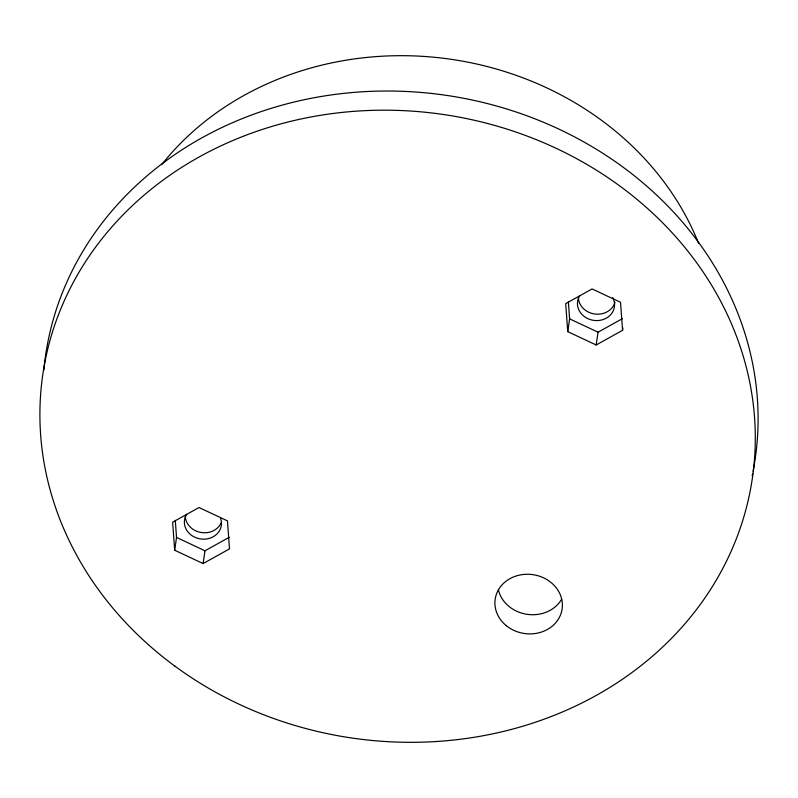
<?xml version="1.0" encoding="UTF-8"?>
<svg xmlns="http://www.w3.org/2000/svg" width="798" height="798" viewBox="0 0 798 798"><rect width="100%" height="100%" fill="white"/><g stroke="black" fill="none" stroke-linecap="round" stroke-linejoin="round"><path stroke-width="1.2" d="M174.672 550.221L172.627 522.201L199.021 507.528L227.46 520.875L229.505 548.884L203.111 563.568L174.672 550.221L176.538 537.443L175.291 520.386M203.111 563.568L204.976 550.79L229.255 537.283M622.909 327.988L622.57 330.302L596.186 344.985L567.747 331.639L569.612 318.861L568.366 301.814M596.186 344.985L598.041 332.207L622.33 318.701M569.612 318.861L598.041 332.207M176.538 537.443L204.976 550.79M622.57 330.302L620.535 302.292L592.096 288.946L565.702 303.619L567.747 331.639M161.675 164.647A304.437 267.539 8.3 0 1 451.329 59.331A304.437 267.539 8.3 0 1 698.569 243.29M221.176 522.84A18.603 16.349 8.3 0 1 200.847 532.456A18.603 16.349 8.3 0 1 185.316 516.456M220.577 518.271A18.603 16.349 8.3 0 1 201.176 539.029A18.603 16.349 8.3 0 1 186.682 514.311M561.692 599.108A33.825 29.726 8.3 0 1 527.009 614.31A33.825 29.726 8.3 0 1 498.341 589.622M612.704 297.584A18.603 16.349 8.3 0 1 595.508 320.557A18.603 16.349 8.3 0 1 579.757 295.729M614.999 302.153A18.603 16.349 8.3 0 1 595.178 314.053A18.603 16.349 8.3 0 1 578.39 297.873M43.85 370.112A358.551 315.1 8.3 0 1 444.526 95.092A358.551 315.1 8.3 0 1 753.113 471.149M752.654 473.493A358.551 315.1 8.3 0 1 752.175 475.817M506.371 625.732A33.825 29.726 8.3 0 0 561.742 610.999A33.825 29.726 8.3 0 0 517.832 575.498A33.825 29.726 8.3 0 0 506.371 625.732M174.962 666.19A358.551 315.1 8.3 0 0 751.377 484.466A358.551 315.1 8.3 0 0 266.462 128.109A358.551 315.1 8.3 0 0 174.962 666.19"/></g></svg>
